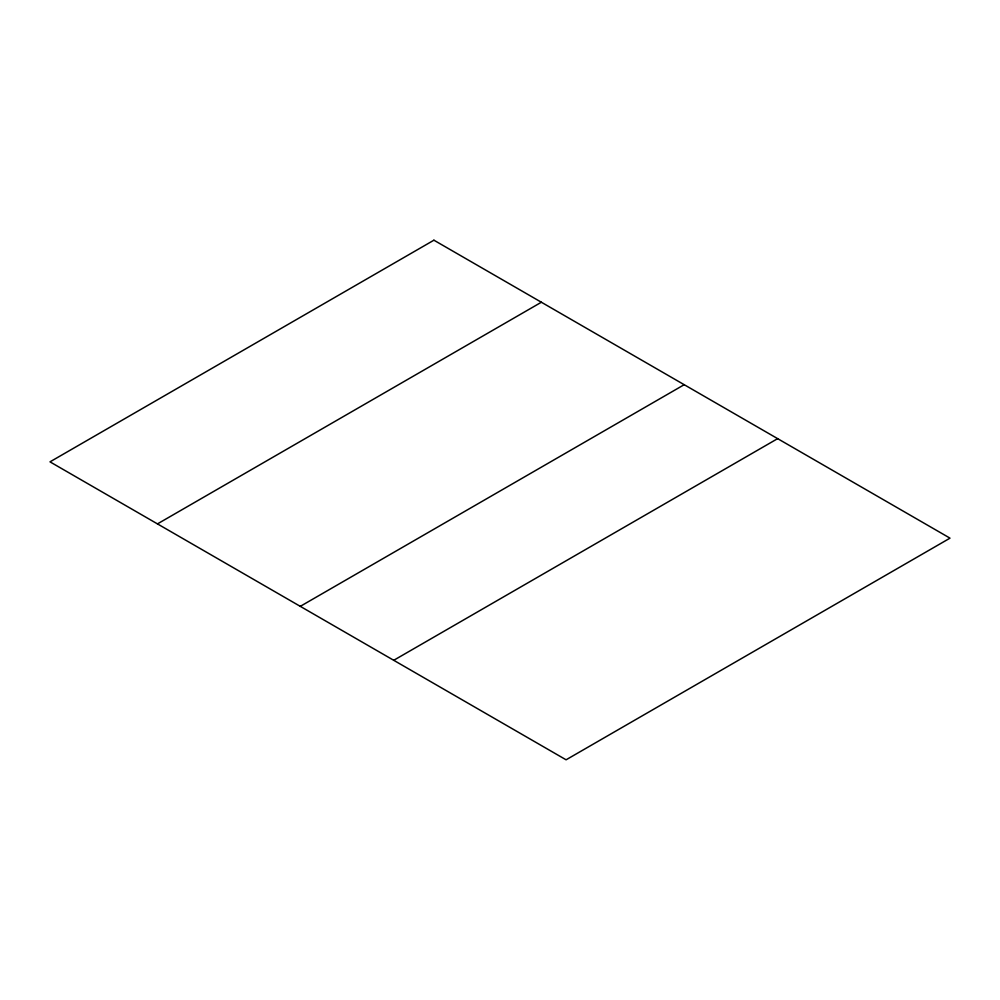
<?xml version="1.0" encoding="UTF-8"?>
<svg xmlns="http://www.w3.org/2000/svg" width="1000" height="1000" viewBox="0 0 1000 1000"><rect width="100%" height="100%" fill="white"/><g stroke="black" fill="none" stroke-linecap="round" stroke-linejoin="round"><path stroke-width="1.5" d="M157.463 523.888L541.375 302.238M300.287 606.35L684.2 384.7M393.725 660.3L777.638 438.65M433.913 240.2L50 461.85L566.087 759.8L950 538.15L433.913 240.2"/></g></svg>
